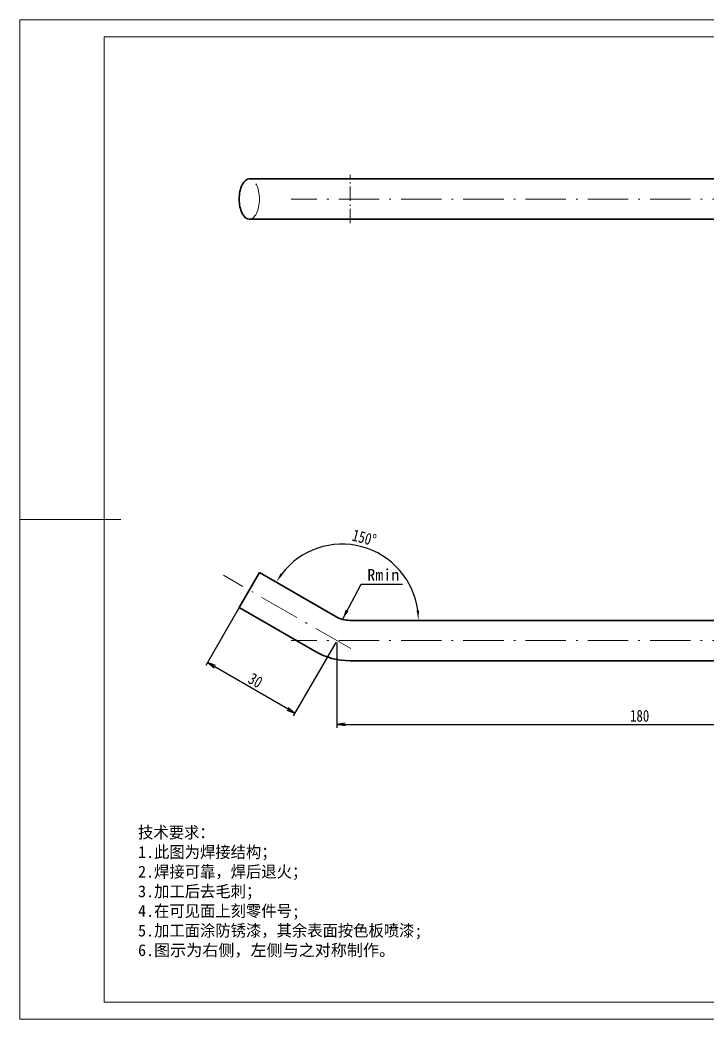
# Model space of a CAD drawing. Header units: millimetres. Extents: x -15766 to 80009, y -9701 to 15159.
# Drawn here: x 4937.4 to 5141.5, y 13253.7 to 13550.7 of the extents above; entities that cross this region are included whole.
import ezdxf

# ---------------------------------------------------------------- set-up
doc = ezdxf.new("R2010")
doc.units = ezdxf.units.MM
for name, pattern in [('CENTER-HOKUTO_1', [16, 13, -1, 1, -1]), ('DASHDOT', [18.5, 12, -3, 0.5, -3]), ('DASHED', [15, 12, -3]), ('HIDDEN-HOKUTO_1', [2, 1, -1])]:
    doc.linetypes.add(name, pattern=pattern)
doc.layers.get('DEFPOINTS').update_dxf_attribs({"lineweight": 18})
for name, color, linetype, lineweight in [('AM_7', 2, 'CENTER-HOKUTO_1', 18), ('AM_HID', 1, 'HIDDEN-HOKUTO_1', 18), ('AM_VIS', 7, 'Continuous', 18), ('CDRAFT0', 7, 'Continuous', 18), ('title_frame', 7, 'Continuous', 18), ('word_dim', 9, 'Continuous', 18), ('粗实线层_1', 7, 'Continuous', 15)]:
    doc.layers.add(name, color=color, linetype=linetype, lineweight=lineweight)
doc.styles.add('DIM', font='', dxfattribs={"width": 0.8})
doc.styles.get('DIM').set_extended_font_data('NSimSun')
doc.dimstyles.new('1-1', dxfattribs={"dimtxt": 3.5, "dimasz": 3, "dimexe": 1, "dimexo": 0, "dimgap": 1, "dimtad": 1, "dimdsep": 46, "dimtxsty": 'DIM', "dimblk": '_CAXARROW', "dimcen": 0, "dimdle": 6, "dimclrd": 256, "dimclre": 256, "dimclrt": 3, "dimazin": 2, "dimtfac": 0.707107, "dimtmove": 0, "dimatfit": 3, "dimfxl": 0, "dimfrac": 2, "dimtolj": 1, "dimarcsym": 0})
doc.dimstyles.new('1-1$0', dxfattribs={"dimtxt": 3.5, "dimasz": 2.5, "dimexe": 1, "dimexo": 0.625, "dimgap": 0.8, "dimtad": 1, "dimdsep": 46, "dimtxsty": 'DIM', "dimblk": 'OPEN', "dimcen": 0, "dimdle": 5, "dimclrd": 256, "dimclre": 256, "dimclrt": 3, "dimazin": 3, "dimtfac": 0.5, "dimtmove": 0, "dimatfit": 3, "dimldrblk": 'OPEN', "dimfxl": 0, "dimtolj": 1, "dimarcsym": 0})

# ---------------------------------------------------------------- blocks, each defined once
blk = doc.blocks.new('_OPEN')
at = {"color": 0, "linetype": 'ByBlock', "lineweight": -2}
for p, q in [((-1, 0.166667), (0, 0)), ((-1, -0.166667), (0, 0)), ((0, 0), (-1, 0))]:
    blk.add_line(p, q, dxfattribs=at)
blk = doc.blocks.new('*D759')
at = {"layer": 'DEFPOINTS', "color": 0, "transparency": 16777216}
for p in [(5005.52, 13381.24), (5031.5, 13366.24), (4993.07, 13359.69)]:
    blk.add_point(p, dxfattribs=at)
at = {"layer": 'word_dim', "linetype": 'Continuous', "lineweight": -2, "transparency": 16777216}
for p, q in [((5005.2, 13380.7), (4992.57, 13358.82)), ((5031.18, 13365.7), (5018.55, 13343.82)), ((5016.89, 13345.94), (4995.24, 13358.44))]:
    blk.add_line(p, q, dxfattribs=at)
at = {"layer": 'word_dim', "lineweight": -2, "transparency": 16777216, "xscale": 2.5, "yscale": 2.5, "zscale": 2.5}
for p, rotation in [((4993.07, 13359.69), 150.0003556132655), ((5019.05, 13344.69), 330.0003556132655)]:
    blk.add_blockref('_OPEN', p, dxfattribs=dict(at, rotation=rotation))
at = {"layer": 'word_dim', "color": 3, "transparency": 16777216, "insert": (5007.34, 13354.4), "char_height": 3.5, "attachment_point": 5, "rotation": 330.0004, "style": 'DIM'}
blk.add_mtext('\\A1;30', dxfattribs=at)
blk = doc.blocks.new('*D760')
at = {"layer": 'DEFPOINTS', "color": 0, "transparency": 16777216}
for p in [(5031.5, 13366.24), (5211.5, 13360.24), (5211.5, 13341.3)]:
    blk.add_point(p, dxfattribs=at)
at = {"layer": 'word_dim', "linetype": 'Continuous', "lineweight": -2, "transparency": 16777216}
for p, q in [((5031.5, 13365.62), (5031.5, 13340.3)), ((5211.5, 13359.62), (5211.5, 13340.3)), ((5034, 13341.3), (5209, 13341.3))]:
    blk.add_line(p, q, dxfattribs=at)
at = {"layer": 'word_dim', "lineweight": -2, "transparency": 16777216, "xscale": 2.5, "yscale": 2.5, "zscale": 2.5, "rotation": 180}
blk.add_blockref('_OPEN', (5031.5, 13341.3), dxfattribs=at)
at = {"layer": 'word_dim', "lineweight": -2, "transparency": 16777216, "xscale": 2.5, "yscale": 2.5, "zscale": 2.5}
blk.add_blockref('_OPEN', (5211.5, 13341.3), dxfattribs=at)
at = {"layer": 'word_dim', "color": 3, "transparency": 16777216, "insert": (5121.5, 13343.85), "char_height": 3.5, "attachment_point": 5, "style": 'DIM'}
blk.add_mtext('\\A1;180', dxfattribs=at)
blk = doc.blocks.new('_CAXARROW')
blk.add_hatch(color=0).paths.add_polyline_path([(0, 0), (-1, 0.125), (-1, -0.125)], flags=0)
blk = doc.blocks.new('*X613')
at = {"layer": 'CDRAFT0'}
for p, q in [((420, 297), (0, 297)), ((0, 297), (0, 0)), ((0, 0), (420, 0))]:
    blk.add_line(p, q, dxfattribs=at)
at = {"layer": '粗实线层_1'}
for p, q in [((415, 292), (25, 292)), ((25, 292), (25, 5)), ((0, 148.5), (30, 148.5)), ((25, 5), (415, 5))]:
    blk.add_line(p, q, dxfattribs=at)
blk = doc.blocks.new('*D1214')
at = {"layer": 'DEFPOINTS', "color": 0, "transparency": 16777216}
for p in [(5047.67, 13389.6), (5008.52, 13386.44), (5031.02, 13373.45), (5035.52, 13372.24), (5211.5, 13372.24)]:
    blk.add_point(p, dxfattribs=at)
at = {"layer": 'word_dim', "linetype": 'Continuous', "lineweight": -2, "transparency": 16777216}
blk.add_arc((5033.1, 13372.24), 22.66, 7.5906, 142.4093, dxfattribs=at)
at = {"layer": 'word_dim', "lineweight": -2, "transparency": 16777216, "xscale": 3, "yscale": 3, "zscale": 3}
for p, rotation in [((5013.48, 13383.57), 236.2046138327644), ((5055.77, 13372.24), 273.7953175207775)]:
    blk.add_blockref('_CAXARROW', p, dxfattribs=dict(at, rotation=rotation))
at = {"layer": 'word_dim', "color": 3, "transparency": 16777216, "insert": (5039.68, 13396.79), "char_height": 3.5, "attachment_point": 5, "rotation": 345, "style": 'DIM'}
blk.add_mtext('\\A1;150°', dxfattribs=at)

msp = doc.modelspace()

# ---------------------------------------------------------------- linework, layer by layer
at = {"layer": 'AM_7', "linetype": 'DASHDOT', "lineweight": 13, "ltscale": 0.360001}
msp.add_line((5035.51566, 13490.28305), (5035.51566, 13504.68308), dxfattribs=at)
at = {"layer": 'AM_7', "linetype": 'DASHDOT', "lineweight": 13}
for p, q in [((5229.09476, 13497.48307), (5017.91702, 13497.48307)), ((5035.66605, 13363.83674), (4997.86575, 13385.66059)), ((5229.09476, 13366.24385), (5017.91702, 13366.24385))]:
    msp.add_line(p, q, dxfattribs=at)
at = {"layer": 'AM_HID', "linetype": 'DASHED', "lineweight": 13}
msp.add_ellipse((5005.51566, 13497.48307), major_axis=(0, 6), ratio=0.5, start_param=3.141592654, end_param=6.283185307, dxfattribs=at)
at = {"layer": 'AM_VIS', "lineweight": 35}
for p, q in [((5028.01566, 13503.48307), (5005.51566, 13503.48307)), ((5035.51566, 13503.48307), (5028.01566, 13503.48307)), ((5211.49661, 13503.48307), (5035.51566, 13503.48307)), ((5028.01566, 13491.48307), (5005.51566, 13491.48307)), ((5035.51566, 13491.48307), (5028.01566, 13491.48307)), ((5211.49661, 13491.48307), (5035.51566, 13491.48307)), ((5002.51566, 13376.04768), (5008.51566, 13386.44001)), ((5031.01566, 13373.4496), (5008.51566, 13386.44001)), ((5025.01566, 13363.05732), (5002.51566, 13376.04768)), ((5211.49661, 13372.24385), (5035.51566, 13372.24385)), ((5211.49661, 13360.24385), (5035.51566, 13360.24385))]:
    msp.add_line(p, q, dxfattribs=at)
for radius in [9, 21]:
    msp.add_arc((5035.51566, 13381.24385), radius, 239.999997, 269.999997, dxfattribs=at)
for start_param, end_param in [(0, 1.570796327), (1.570796327, 3.141592654)]:
    msp.add_ellipse((5005.51566, 13497.48307), major_axis=(0, 6), ratio=0.5, start_param=start_param, end_param=end_param, dxfattribs=at)

# ---------------------------------------------------------------- block references
at = {"layer": 'title_frame'}
msp.add_blockref('*X613', (4937.37551, 13253.73384), dxfattribs=at)

# ---------------------------------------------------------------- texts
at = {"layer": 'word_dim', "color": 3, "insert": (5040.55444, 13384.01029), "char_height": 3.5, "attachment_point": 7}
msp.add_mtext('\\A1;Rmin', dxfattribs=at)
at = {"layer": 'word_dim', "linetype": 'Continuous', "ltscale": 4, "insert": (4972.45684, 13310.95902), "char_height": 3.5, "width": 139.6035818, "attachment_point": 1}
msp.add_mtext('{\\C3;技术要求：\\P1.此图为焊接结构；\\P2.焊接可靠，焊后退火；\\P3.加工后去毛刺；\\P4.在可见面上刻零件号;\\P5.加工面涂防锈漆，其余表面按色板喷漆;\\P\\fNSimSun|b0|i0|c134|p49;6.\\fSimSun|b0|i0|c134|p49;图示为右侧，左侧与之对称制作。}', dxfattribs=at)

# ---------------------------------------------------------------- dimensions: what is measured, and where the dimension line sits
at = {"layer": 'word_dim', "color": 3}
dim = msp.add_angular_dim_2l(base=(5047.67043, 13389.60335), line1=((5211.49661, 13372.24385), (5035.51566, 13372.24385)), line2=((5031.01566, 13373.4496), (5008.51566, 13386.44001)), dimstyle='1-1', dxfattribs=at)
dim.commit()
dim.dimension.update_dxf_attribs({"geometry": '*D1214', "text_midpoint": (5039.68099, 13396.7892)})
at = {"layer": 'word_dim'}
dim = msp.add_aligned_dim(p1=(5031.49679, 13366.24385), p2=(5005.51566, 13381.24385), distance=24.8887, dimstyle='1-1$0', dxfattribs=at)
dim.commit()
dim.dimension.update_dxf_attribs({"geometry": '*D759', "text_midpoint": (5007.33699, 13354.39789)})
dim = msp.add_linear_dim(base=(5211.49661, 13341.2954), p1=(5031.49679, 13366.24385), p2=(5211.49661, 13360.24385), dimstyle='1-1$0', dxfattribs=at)
dim.commit()
dim.dimension.update_dxf_attribs({"geometry": '*D760', "text_midpoint": (5121.4967, 13343.8454)})

# ---------------------------------------------------------------- leaders
at = {"layer": 'word_dim', "annotation_type": 0, "has_hookline": 1, "hookline_direction": 0, "text_width": 10.5}
msp.add_leader([(5033.18628, 13372.55051), (5038.72709, 13383.01029), (5039.55444, 13383.01029)], dimstyle='1-1', override={"dimgap": 1, "dimtad": 1}, dxfattribs=at)

doc.saveas('drawing.dxf')
